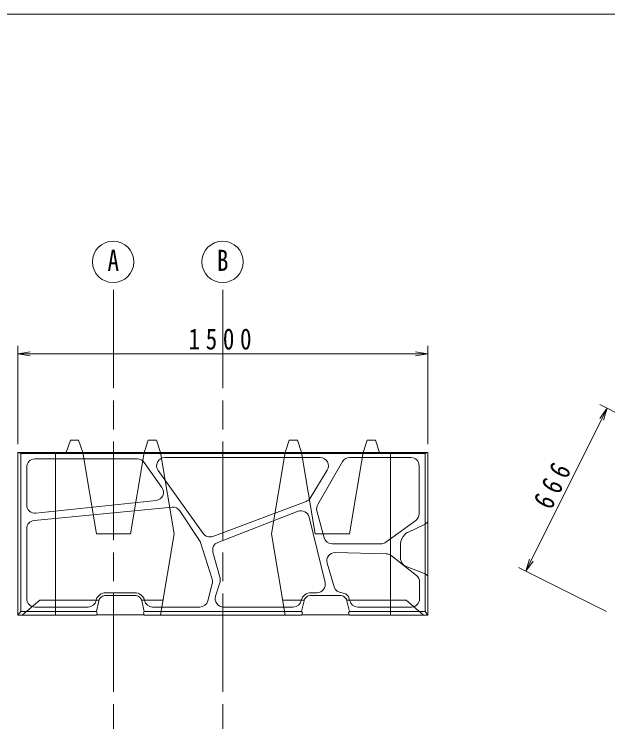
# Model space of a CAD drawing. Units: millimetres on the paper, scale 1:30. Extents: x 20 to 821, y 20 to 574.
# Drawn here: x 209.7 to 282.1, y 487.7 to 574 of the extents above; entities that cross this region are included whole.
import ezdxf
from ezdxf.enums import TextEntityAlignment as Align

# ---------------------------------------------------------------- set-up
doc = ezdxf.new("R2010")
doc.units = ezdxf.units.MM
doc.linetypes.add('CHAIN', pattern=[18.5, 12, -1.5, 3.5, -1.5])
for name, color, linetype, lineweight in [('D-STR-DIM', 7, 'Continuous', 13), ('D-STR-STR2', 4, 'Continuous', 13), ('D-TTL', 2, 'Continuous', 13), ('V-nasSTD', 7, 'Continuous', 13)]:
    doc.layers.add(name, color=color, linetype=linetype, lineweight=lineweight)
doc.styles.add('ＭＳ ゴシック-5.0-0.0', font='')
doc.styles.get('ＭＳ ゴシック-5.0-0.0').set_extended_font_data('ＭＳ ゴシック-5.0-0.0')

msp = doc.modelspace()

# ---------------------------------------------------------------- linework, layer by layer
at = {"layer": 'D-STR-DIM', "linetype": 'CHAIN', "lineweight": 18}
for p, q in [((221.803, 540.384), (221.803, 439.615)), ((235.153, 540.384), (235.153, 439.615))]:
    msp.add_line(p, q, dxfattribs=at)
at = {"layer": 'D-STR-DIM'}
for centre in [(221.765, 543.797), (235.115, 543.797)]:
    msp.add_circle(centre, 2.526, dxfattribs=at)
at = {"layer": 'D-STR-STR2'}
for p, q in [((216.553, 522.079), (216.053, 520.579)), ((216.553, 522.079), (217.553, 522.079)), ((217.553, 522.079), (218.053, 520.579)), ((226.053, 522.079), (225.553, 520.579)), ((226.053, 522.079), (227.053, 522.079)), ((227.053, 522.079), (227.553, 520.579)), ((243.253, 522.079), (242.753, 520.579)), ((244.253, 522.079), (243.253, 522.079)), ((244.253, 522.079), (244.753, 520.579)), ((252.753, 522.079), (252.253, 520.579)), ((253.753, 522.079), (252.753, 522.079)), ((253.753, 522.079), (254.253, 520.579)), ((210.153, 500.723), (210.153, 520.579)), ((210.153, 520.579), (210.487, 520.43)), ((260.153, 520.579), (210.153, 520.579)), ((210.487, 520.43), (210.487, 501.17)), ((259.82, 520.43), (210.487, 520.43)), ((214.72, 500.735), (214.72, 520.567)), ((219.72, 510.651), (218.055, 520.567)), ((223.887, 510.651), (225.551, 520.567)), ((229.22, 510.651), (227.555, 520.567)), ((241.087, 510.651), (242.751, 520.567)), ((246.42, 510.651), (244.755, 520.567)), ((250.587, 510.651), (252.251, 520.567)), ((255.587, 500.735), (255.587, 520.567)), ((259.82, 520.43), (260.153, 520.579)), ((259.82, 501.17), (259.82, 520.43)), ((260.153, 520.579), (260.153, 500.723)), ((212.219, 519.778), (224.73, 519.778)), ((228.064, 519.94), (247.031, 519.94)), ((249.74, 519.45), (246.723, 514.224)), ((258.088, 519.95), (250.606, 519.95)), ((211.219, 514.14), (211.219, 518.778)), ((225.546, 519.356), (227.72, 516.288)), ((259.088, 513.093), (259.088, 518.95)), ((232.759, 510.688), (227.251, 518.357)), ((247.885, 518.42), (245.801, 515.003)), ((227.01, 514.715), (212.325, 513.146)), ((245.297, 514.587), (233.921, 510.335)), ((212.122, 512.273), (228.953, 513.897)), ((229.881, 513.456), (232.301, 509.826)), ((244.334, 513.389), (234.543, 509.604)), ((246.623, 513.465), (247.505, 510.172)), ((247.622, 504.706), (245.666, 512.694)), ((255.027, 509.623), (258.677, 512.285)), ((259.85, 511.825), (257.715, 510.826)), ((259.85, 511.825), (260.151, 512.103)), ((211.218, 502.723), (211.218, 511.277)), ((223.887, 510.651), (219.72, 510.651)), ((227.555, 500.736), (229.22, 510.651)), ((242.751, 500.736), (241.087, 510.651)), ((246.42, 510.651), (250.587, 510.651)), ((232.422, 509.575), (233.848, 505.106)), ((248.471, 509.431), (254.438, 509.431)), ((256.815, 509.344), (256.815, 508.299)), ((233.939, 508.408), (234.802, 505.242)), ((248.858, 508.363), (255.086, 508.205)), ((256.807, 507.744), (256.815, 508.299)), ((255.678, 507.991), (258.771, 505.563)), ((248.725, 504.186), (247.868, 507.088)), ((259.844, 505.762), (257.622, 506.609)), ((260.145, 505.522), (259.844, 505.762)), ((259.153, 504.776), (259.153, 502.723)), ((233.863, 504.548), (233.317, 502.469)), ((234.789, 504.671), (234.258, 503.031)), ((220.882, 503.469), (224.391, 503.469)), ((220.89, 503.135), (224.383, 503.135)), ((246.65, 503.469), (245.915, 503.469)), ((249.417, 503.135), (245.923, 503.135)), ((212.804, 502.556), (210.706, 500.761)), ((220.033, 502.556), (212.804, 502.556)), ((219.695, 502.57), (219.681, 502.508)), ((220.018, 502.49), (219.728, 501.17)), ((227.862, 502.556), (225.241, 502.556)), ((225.545, 501.17), (225.255, 502.49)), ((225.592, 502.508), (225.579, 502.57)), ((242.445, 502.556), (245.066, 502.556)), ((244.728, 502.57), (244.714, 502.508)), ((245.052, 502.49), (244.761, 501.17)), ((250.274, 502.556), (257.503, 502.556)), ((250.579, 501.17), (250.288, 502.49)), ((250.626, 502.508), (250.612, 502.57)), ((257.503, 502.556), (259.6, 500.761)), ((218.704, 501.723), (212.218, 501.723)), ((232.35, 501.723), (226.569, 501.723)), ((235.209, 501.723), (243.738, 501.723)), ((251.602, 501.723), (258.153, 501.723)), ((210.153, 500.723), (210.487, 501.17)), ((219.72, 500.723), (210.153, 500.723)), ((210.487, 501.17), (219.728, 501.17)), ((219.821, 501.026), (219.72, 500.723)), ((219.728, 501.17), (219.821, 501.026)), ((219.733, 500.761), (225.541, 500.761)), ((225.452, 501.026), (225.545, 501.17)), ((225.553, 500.723), (225.452, 501.026)), ((225.545, 501.17), (244.761, 501.17)), ((244.753, 500.723), (225.553, 500.723)), ((244.753, 500.723), (244.854, 501.026)), ((244.761, 501.17), (244.854, 501.026)), ((250.574, 500.761), (244.766, 500.761)), ((250.486, 501.026), (250.579, 501.17)), ((250.486, 501.026), (250.587, 500.723)), ((250.579, 501.17), (259.82, 501.17)), ((260.153, 500.723), (250.587, 500.723)), ((259.82, 501.17), (260.153, 500.723))]:
    msp.add_line(p, q, dxfattribs=at)
for points in [[(257.715, 510.826), (257.685, 510.812), (257.642, 510.79), (257.517, 510.716), (257.416, 510.64), (257.14, 510.335), (256.932, 509.974), (256.85, 509.72), (256.816, 509.418), (256.815, 509.374), (256.815, 509.344)], [(256.807, 507.744), (256.812, 507.652), (256.827, 507.526), (256.855, 507.407), (256.893, 507.301), (256.942, 507.196), (257.003, 507.093), (257.075, 506.997), (257.153, 506.909), (257.239, 506.83), (257.34, 506.756), (257.5, 506.666), (257.622, 506.609)], [(220.882, 503.469), (220.801, 503.465), (220.683, 503.453), (220.473, 503.406), (220.278, 503.318), (220.042, 503.147), (219.851, 502.934), (219.789, 502.831), (219.744, 502.73), (219.713, 502.638), (219.695, 502.57)], [(220.89, 503.135), (220.826, 503.132), (220.736, 503.123), (220.579, 503.088), (220.446, 503.028), (220.266, 502.898), (220.12, 502.735), (220.085, 502.677), (220.055, 502.609), (220.032, 502.54), (220.018, 502.49)], [(225.255, 502.49), (225.241, 502.54), (225.218, 502.609), (225.188, 502.677), (225.153, 502.735), (225.007, 502.898), (224.828, 503.028), (224.695, 503.088), (224.538, 503.123), (224.448, 503.132), (224.383, 503.135)], [(225.579, 502.57), (225.56, 502.638), (225.529, 502.73), (225.484, 502.831), (225.422, 502.934), (225.232, 503.147), (224.996, 503.318), (224.801, 503.406), (224.591, 503.453), (224.472, 503.465), (224.391, 503.469)], [(245.915, 503.469), (245.834, 503.465), (245.716, 503.453), (245.506, 503.406), (245.311, 503.318), (245.075, 503.147), (244.884, 502.934), (244.823, 502.831), (244.777, 502.73), (244.746, 502.638), (244.728, 502.57)], [(245.923, 503.135), (245.859, 503.132), (245.769, 503.123), (245.612, 503.088), (245.479, 503.028), (245.3, 502.898), (245.154, 502.735), (245.119, 502.677), (245.088, 502.609), (245.065, 502.54), (245.052, 502.49)], [(250.288, 502.49), (250.275, 502.54), (250.252, 502.609), (250.221, 502.677), (250.186, 502.735), (250.04, 502.898), (249.861, 503.028), (249.728, 503.088), (249.571, 503.123), (249.481, 503.132), (249.417, 503.135)], [(249.684, 503.469), (250.212, 503.295), (250.482, 503.006), (250.615, 502.556)]]:
    msp.add_lwpolyline(points, dxfattribs=at)
for centre, start, end in [((212.219, 518.778), 90, 180), ((224.73, 518.778), 35.32414, 90), ((228.064, 518.94), 90, 215.6828), ((247.031, 518.94), 328.61441, 90), ((250.606, 518.95), 90, 150), ((258.088, 518.95), 0, 90), ((226.904, 515.709), 276.09888, 35.32414), ((244.947, 515.524), 290.49734, 328.61441), ((247.589, 513.724), 150, 195), ((212.219, 514.14), 180, 276.09888), ((229.049, 512.901), 33.69007, 95.51124), ((244.695, 512.456), 13.75721, 111.13424), ((258.088, 513.093), 306.0975, 0), ((212.218, 511.277), 95.51124, 180), ((233.571, 511.271), 215.6828, 290.49734), ((248.471, 510.431), 195, 270), ((231.469, 509.271), 17.7029, 33.69007), ((234.903, 508.671), 111.13424, 195.25512), ((254.438, 510.431), 270, 306.0975), ((248.829, 507.363), 88.35402, 195.9966), ((255.06, 507.205), 51.86296, 88.54232), ((232.896, 504.802), 345.29615, 17.7029), ((233.837, 504.979), 342.06376, 15.25512), ((258.153, 504.776), 0, 51.86296), ((246.65, 504.469), 270, 13.75721), ((249.684, 504.469), 196.44914, 270), ((235.209, 502.723), 162.06376, 270), ((212.218, 502.723), 180, 270), ((218.704, 502.723), 270, 347.59793), ((226.569, 502.723), 192.40207, 270), ((232.35, 502.723), 270, 345.29615), ((243.738, 502.723), 270, 347.59793), ((251.602, 502.723), 192.40207, 270), ((258.153, 502.723), 270, 0)]:
    msp.add_arc(centre, 1, start, end, dxfattribs=at)
at = {"layer": 'D-TTL'}
msp.add_lwpolyline([(20, 20), (20, 574), (821, 574), (821, 20)], close=True, dxfattribs=at)
at = {"layer": 'V-nasSTD'}
for p, q in [((210.153, 521.579), (210.153, 533.579)), ((260.153, 521.579), (260.153, 533.579)), ((210.153, 532.579), (211.653, 532.829)), ((210.153, 532.579), (260.153, 532.579)), ((210.153, 532.579), (211.653, 532.329)), ((260.153, 532.579), (258.653, 532.829)), ((260.153, 532.579), (258.653, 532.329)), ((291.889, 521.027), (281.155, 526.393)), ((272.122, 506.09), (282.05, 525.946)), ((282.05, 525.946), (281.155, 524.716)), ((282.05, 525.946), (281.603, 524.492)), ((272.122, 506.09), (272.569, 507.543)), ((272.122, 506.09), (273.016, 507.319)), ((281.96, 501.17), (271.227, 506.537))]:
    msp.add_line(p, q, dxfattribs=at)

# ---------------------------------------------------------------- texts
at = {"layer": 'D-STR-DIM', "style": 'ＭＳ ゴシック-5.0-0.0', "width": 0.8}
for s, p in [('A', (221.082, 541.935)), ('B', (234.432, 541.935))]:
    msp.add_text(s, height=2.566, dxfattribs=at).set_placement(p, align=Align.BOTTOM_LEFT)
at = {"layer": 'V-nasSTD', "insert": (235.153, 533.079), "char_height": 2.566, "attachment_point": 8, "style": 'ＭＳ ゴシック-5.0-0.0'}
msp.add_mtext('\\T1.5;\\W0.8;1500', dxfattribs=at)
at = {"layer": 'V-nasSTD', "insert": (276.639, 516.241), "char_height": 2.566, "attachment_point": 8, "rotation": 63.435, "style": 'ＭＳ ゴシック-5.0-0.0'}
msp.add_mtext('\\T1.5;\\W0.8;666', dxfattribs=at)

doc.saveas('drawing.dxf')
